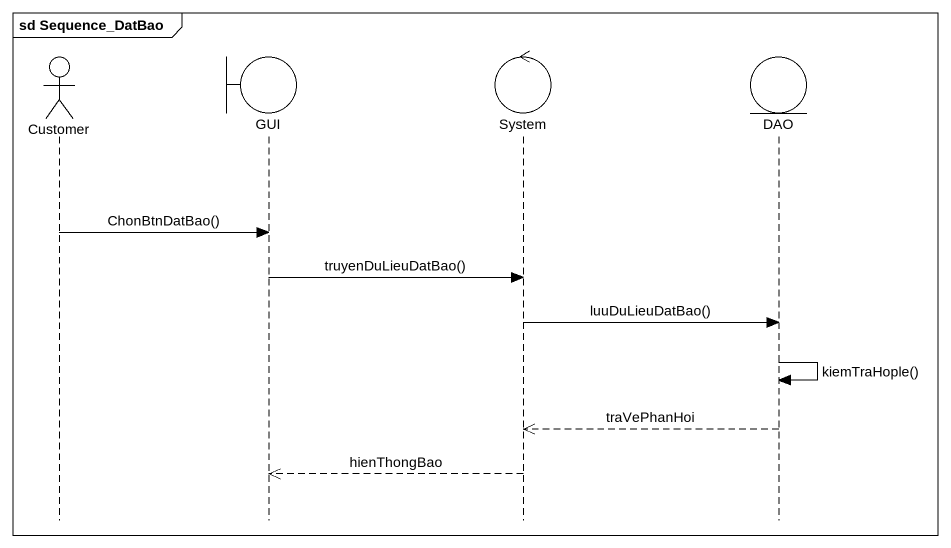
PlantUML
@startuml
mainframe sd Sequence_DatBao
hide footbox
actor Customer
boundary GUI
control System
entity DAO

Customer -> GUI : ChonBtnDatBao()
GUI -> System : truyenDuLieuDatBao()
System -> DAO : luuDuLieuDatBao()
DAO -> DAO : kiemTraHople()
DAO -->> System : traVePhanHoi
System -->> GUI : hienThongBao
@enduml
